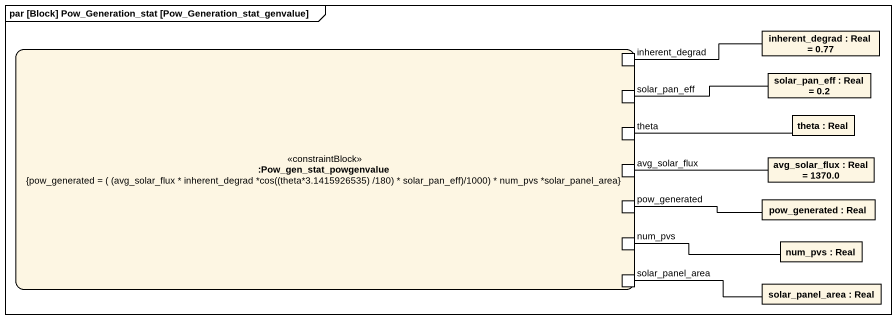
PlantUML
@startuml
mainframe par [Block] Pow_Generation_stat [Pow_Generation_stat_genvalue]
rectangle "inherent_degrad : Real = 0.77" as inherent_degrad
rectangle ":Pow_gen_stat_powgenvalue\n{pow_generated = ( (avg_solar_flux * inherent_degrad *cos((theta*3.1415926535) /180) * solar_pan_eff)/1000) * num_pvs *solar_panel_area}" as Pow_gen_stat_powgenvalue <<constraintBlock>> {
  port "inherent_degrad" as inherent_degrad_2
  port "solar_pan_eff" as solar_pan_eff_2
  port "theta" as theta_2
  port "avg_solar_flux" as avg_solar_flux_2
  port pow_generated
  port num_pvs
  port solar_panel_area
}
rectangle "solar_pan_eff : Real = 0.2" as solar_pan_eff
rectangle "theta : Real" as theta
rectangle "avg_solar_flux : Real = 1370.0" as avg_solar_flux
rectangle "pow_generated : Real" as pow_generated_2
rectangle "num_pvs : Real" as num_pvs_2
rectangle "solar_panel_area : Real" as solar_panel_area_2
inherent_degrad_2 -right- inherent_degrad
solar_pan_eff_2 -right- solar_pan_eff
theta_2 -right- theta
avg_solar_flux_2 -right- avg_solar_flux
pow_generated -right- pow_generated_2
num_pvs -right- num_pvs_2
solar_panel_area -right- solar_panel_area_2
@enduml
